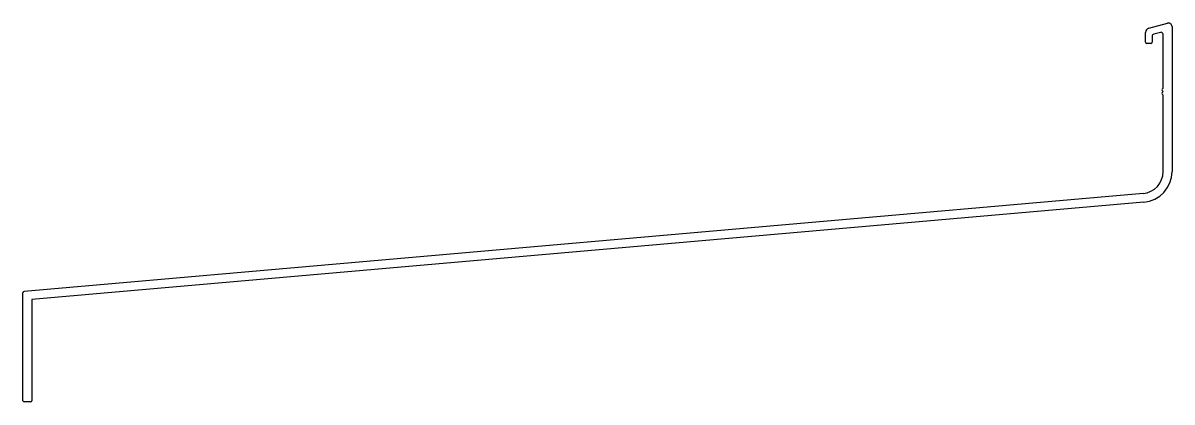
# Model space of a CAD drawing. Extents: x 2428 to 2688, y 1408 to 1494.
import ezdxf

# ---------------------------------------------------------------- set-up
doc = ezdxf.new("R2010")
doc.units = 0
doc.layers.get('0').update_dxf_attribs({"linetype": 'CONTINUOUS'})

msp = doc.modelspace()

# ---------------------------------------------------------------- linework, layer by layer
at = {"linetype": 'CONTINUOUS'}
for p, q in [((2682.26, 1492.64), (2686.51, 1493.78)), ((2687.52, 1493), (2687.52, 1460.21)), ((2681.52, 1489.5), (2681.52, 1491.67)), ((2683.02, 1490.8), (2683.02, 1489.5)), ((2684.89, 1491.68), (2683.39, 1491.28)), ((2685.52, 1479.09), (2685.52, 1491.2)), ((2682.72, 1489.2), (2681.82, 1489.2)), ((2685.29, 1478.86), (2685.52, 1479.09)), ((2685.52, 1478.28), (2685.29, 1478.51)), ((2685.29, 1478.06), (2685.52, 1478.28)), ((2685.52, 1477.48), (2685.29, 1477.7)), ((2685.52, 1460.21), (2685.52, 1477.48)), ((2680.96, 1455.23), (2427.79, 1433.08)), ((2681.13, 1453.24), (2429.52, 1431.23)), ((2427.52, 1408.36), (2427.52, 1432.78)), ((2429.52, 1431.23), (2429.52, 1408.36)), ((2429.22, 1408.06), (2427.82, 1408.06))]:
    msp.add_line(p, q, dxfattribs=at)
for centre, radius, start, end in [((2682.52, 1491.67), 1, 105, 180), ((2686.72, 1493), 0.8, 0, 105), ((2683.52, 1490.8), 0.5, 105, 180), ((2685.02, 1491.2), 0.5, 0, 105), ((2681.82, 1489.5), 0.3, 180, 270), ((2682.72, 1489.5), 0.3, 270, 0), ((2685.47, 1478.69), 0.25, 135, 225), ((2685.47, 1477.88), 0.25, 135, 225), ((2680.52, 1460.21), 5, 275, 0), ((2680.52, 1460.21), 7, 275, 0), ((2427.82, 1432.78), 0.3, 95, 180), ((2427.82, 1408.36), 0.3, 180, 270), ((2429.22, 1408.36), 0.3, 270, 0)]:
    msp.add_arc(centre, radius, start, end, dxfattribs=at)

doc.saveas('drawing.dxf')
